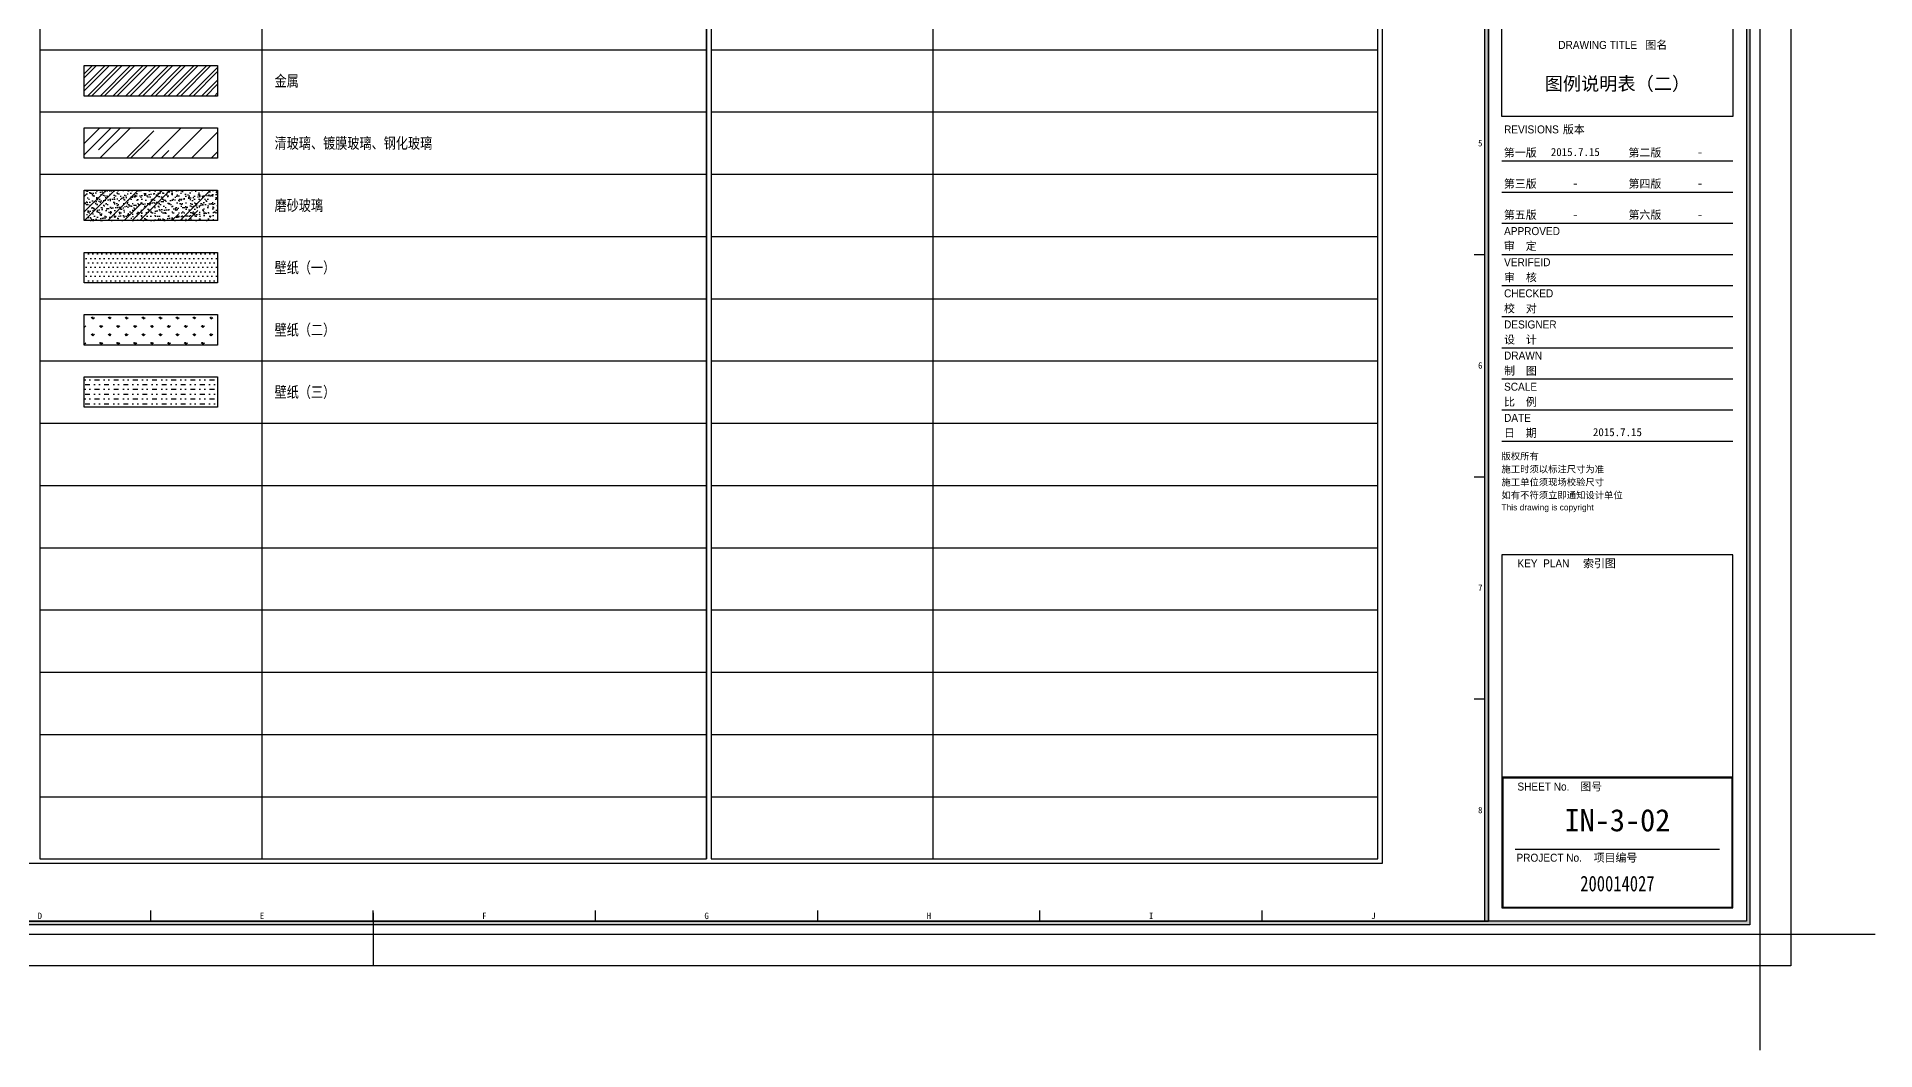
# Paper-space layout '布局1' of a CAD drawing. Header units: millimetres. Extents: x -13 to 1345, y 296 to 754.
# Drawn here: x 931.5 to 1345.1, y 296.1 to 524.1 of the extents above; entities that cross this region are included whole.
import ezdxf
from ezdxf.enums import TextEntityAlignment as Align

# ---------------------------------------------------------------- set-up
doc = ezdxf.new("R2010")
doc.units = ezdxf.units.MM
doc.layers.add('DEFPOINTS(视图框)', color=250, linetype='Continuous', plot=False)
for name, color, linetype in [('E-立面填充', 250, 'Continuous'), ('W-图框', 251, 'Continuous'), ('W-文字', 35, 'Continuous')]:
    doc.layers.add(name, color=color, linetype=linetype)
doc.styles.add('A2图框$0$WMF-Arial0', font='ARIAL.TTF')
doc.styles.add('A2图框$0$WMF-黑体0', font='SIMHEI.TTF')
doc.styles.add('A2图框$0$ZZ', font='SIMHEI.TTF')
doc.styles.add('NAME-1', font='SIMHEI.TTF')
doc.styles.add('WORD-1', font='SIMFANG.TTF', dxfattribs={"width": 0.7, "height": 2.5})
doc.styles.add('WORD-2', font='SIMHEI.TTF', dxfattribs={"height": 2.5})
doc.styles.add('WORD-3', font='SimSun.ttf')
doc.styles.add('黑体', font='SIMHEI.TTF')

# ---------------------------------------------------------------- blocks, each defined once
blk = doc.blocks.new('A2')
at = {"layer": 'DEFPOINTS(视图框)', "color": 1, "ltscale": 0.5}
blk.add_lwpolyline([(26, 0), (0, 0), (0, -26)], dxfattribs=at)
at = {"layer": 'W-图框', "color": 35, "lineweight": 0, "style": 'NAME-1'}
for tag, height, p in [('目录（一）', 3, (-32, 191.44)), ('1:100', 1.8, (-32, 120))]:
    blk.add_attdef(tag, text='', height=height, dxfattribs=at).set_placement(p, align=Align.MIDDLE)
at = {"layer": 'W-图框', "color": 35, "style": 'NAME-1'}
blk.add_attdef('IN-1-01', text='', height=5, dxfattribs=at).set_placement((-32, 25.7), align=Align.MIDDLE)
blk = doc.blocks.new('A2 图框')
at = {"layer": 'W-图框', "ltscale": 0.5}
h = blk.add_hatch(color=161, dxfattribs=at)
h.paths.add_polyline_path([(-562, 403), (-3, 403), (-3, 3), (-562, 3)], flags=16)
h.paths.add_polyline_path([(-562.8, 403.8), (-2.2, 403.8), (-2.2, 2.2), (-562.8, 2.2)])
at = {"layer": 'W-图框', "linetype": 'ByBlock'}
blk.add_hatch(color=161, dxfattribs=at).paths.add_polyline_path([(-61.8, 403), (-61, 403), (-61, 3), (-61.8, 3)])
h = blk.add_hatch(color=161, dxfattribs=at)
h.paths.add_polyline_path([(-57.8, 6.2), (-6.2, 6.2), (-6.2, 35.2), (-57.8, 35.2)], flags=16)
h.paths.add_polyline_path([(-58, 6), (-6, 6), (-6, 35.4), (-58, 35.4)])
at = {"layer": 'W-图框', "linetype": 'ByBlock', "ltscale": 0.01}
for p, q in [((-58, 174), (-6, 174)), ((-58, 167), (-6, 167)), ((-58, 160), (-6, 160)), ((-58, 153), (-6, 153)), ((-58, 146), (-6, 146)), ((-58, 139), (-6, 139)), ((-58, 132), (-6, 132)), ((-58, 125), (-6, 125)), ((-58, 118), (-6, 118)), ((-58, 111), (-6, 111)), ((-55, 19.2), (-9, 19.2))]:
    blk.add_line(p, q, dxfattribs=at)
at = {"layer": 'W-图框', "color": 7}
for p, q in [((-64.2, 153), (-61.8, 153)), ((-64.2, 103), (-61.8, 103)), ((-64.2, 53), (-61.8, 53)), ((-361.9, 3), (-361.9, 5.4)), ((-311.9, 3), (-311.9, 5.4)), ((-311.9, 4.9), (-311.9, -7)), ((-261.9, 3), (-261.9, 5.4)), ((-211.9, 3), (-211.9, 5.4)), ((-161.9, 3), (-161.9, 5.4)), ((-111.9, 3), (-111.9, 5.4))]:
    blk.add_line(p, q, dxfattribs=at)
at = {"layer": 'W-图框', "color": 251, "ltscale": 0.01}
for points in [[(-587, 413), (7, 413), (7, -7), (-587, -7)], [(-580, 406), (0, 406), (0, 0), (-580, 0)]]:
    blk.add_lwpolyline(points, close=True, dxfattribs=at)
at = {"layer": 'W-图框', "color": 161, "ltscale": 0.5}
for points in [[(-562.8, 403.8), (-2.2, 403.8), (-2.2, 2.2), (-562.8, 2.2)], [(-562, 403), (-3, 403), (-3, 3), (-562, 3)]]:
    blk.add_lwpolyline(points, close=True, dxfattribs=at)
at = {"layer": 'W-图框', "color": 161, "linetype": 'ByBlock'}
for points in [[(-562, 403), (-562, 3), (-61, 3), (-61, 403)], [(-61.8, 403), (-61, 403), (-61, 3), (-61.8, 3)], [(-3, 3), (-61, 3), (-61, 403), (-3, 403)], [(-3, 3), (-61, 3), (-61, 403), (-3, 403)], [(-58, 295), (-6, 295), (-6, 184), (-58, 184)], [(-58, 35.4), (-6, 35.4), (-6, 85.4), (-58, 85.4)], [(-58, 6), (-6, 6), (-6, 35.4), (-58, 35.4)], [(-57.8, 6.2), (-6.2, 6.2), (-6.2, 35.2), (-57.8, 35.2)]]:
    blk.add_lwpolyline(points, close=True, dxfattribs=at)
at = {"layer": 'W-图框', "color": 1, "ltscale": 0.01}
blk.add_lwpolyline([(26, 0), (0, 0), (0, -26)], dxfattribs=at)
at = {"layer": 'W-图框', "lineweight": 0, "style": 'A2图框$0$WMF-Arial0', "width": 0.9}
for s, p in [('DRAWING TITLE    ', (-45.3, 199.2)), ('REVISIONS  ', (-57.5, 180.2)), ('APPROVED', (-57.5, 157.33)), ('VERIFEID', (-57.5, 150.33)), ('CHECKED', (-57.5, 143.33)), ('DESIGNER', (-57.5, 136.33)), ('DRAWN', (-57.5, 129.33)), ('SCALE  ', (-57.5, 122.33)), ('DATE  ', (-57.5, 115.33)), ('KEY  PLAN', (-54.5, 82.6)), ('SHEET No.', (-54.5, 32.4)), ('PROJECT No.', (-54.7, 16.4))]:
    blk.add_text(s, height=1.8, dxfattribs=at).set_placement(p)
at = {"layer": 'W-图框', "lineweight": 0}
for s, height, style, p in [('                图名', 1.8, 'A2图框$0$WMF-黑体0', (-45.3, 199.2)), ('            版本', 1.8, '黑体', (-58.96, 180.2)), ('第一版', 1.8, '黑体', (-57.54, 174.98)), ('第二版', 1.8, '黑体', (-29.5, 174.98)), ('第三版', 1.8, '黑体', (-57.54, 167.98)), ('第四版', 1.8, '黑体', (-29.5, 167.98)), ('第五版', 1.8, '黑体', (-57.54, 160.98)), ('第六版', 1.8, '黑体', (-29.5, 160.98)), ('审  定', 1.8, '黑体', (-57.54, 153.98)), ('审  核', 1.8, '黑体', (-57.5, 146.92)), ('校  对', 1.8, '黑体', (-57.5, 139.92)), ('设  计', 1.8, '黑体', (-57.5, 132.92)), ('制  图', 1.8, '黑体', (-57.5, 125.92)), ('比  例', 1.8, '黑体', (-57.5, 118.92)), ('日  期', 1.8, '黑体', (-57.5, 111.92)), ('版权所有', 1.499, 'A2图框$0$WMF-黑体0', (-58.08, 106.85)), ('施工时须以标注尺寸为准', 1.4986, 'A2图框$0$WMF-黑体0', (-58.08, 103.93)), ('施工单位须现场校验尺寸', 1.4986, 'A2图框$0$WMF-黑体0', (-58.08, 101.01)), ('如有不符须立即通知设计单位', 1.4986, 'A2图框$0$WMF-黑体0', (-58.08, 98.09)), ('This drawing is copyright', 1.3487, 'A2图框$0$WMF-Arial0', (-58.08, 95.42)), ('           索引图', 1.8, 'A2图框$0$WMF-黑体0', (-53.2, 82.6)), ('           图号', 1.8, 'A2图框$0$WMF-黑体0', (-53.82, 32.4)), ('              项目编号', 1.8, 'A2图框$0$WMF-黑体0', (-54.49, 16.4))]:
    blk.add_text(s, height=height, dxfattribs=dict(at, style=style)).set_placement(p)
at = {"layer": 'W-图框', "lineweight": 0, "ltscale": 150, "style": 'A2图框$0$ZZ'}
for s, p in [('5', (-62.86, 178)), ('6', (-62.86, 128)), ('7', (-62.86, 78)), ('8', (-62.86, 28)), ('D', (-386.9, 4.22)), ('E', (-336.9, 4.22)), ('F', (-286.9, 4.22)), ('G', (-236.9, 4.22)), ('H', (-186.9, 4.22)), ('I', (-136.9, 4.22)), ('J', (-86.9, 4.22))]:
    blk.add_text(s, height=1.45, dxfattribs=at).set_placement(p, align=Align.MIDDLE)
at = {"layer": 'W-图框', "color": 35, "lineweight": 0, "style": 'WORD-3', "width": 0.65}
blk.add_attdef('建设单位', text='', height=3, dxfattribs=at).set_placement((-32, 300.49), align=Align.MIDDLE)
at = {"layer": 'W-图框', "color": 35, "ltscale": 1000, "style": 'WORD-2'}
for tag, height, width, p in [('项目名称英文翻译', 3.5, 0.8, (-21.14, 246.28)), ('项目名称', 7, 0.7, (-41.38, 246.28)), ('项目名称', 7, 0.7, (-30.73, 246.28))]:
    blk.add_attdef(tag, text='', height=height, rotation=90, dxfattribs=dict(at, width=width)).set_placement(p, align=Align.MIDDLE)
at = {"layer": 'W-图框', "color": 35, "lineweight": 0, "style": 'WORD-2'}
for tag, p in [('2013.01.01', (-41.46, 176)), ('2013.03.01', (-13.42, 176)), ('2013.05.01', (-41.46, 169)), ('2013.06.01', (-13.42, 169)), ('2013.08.01', (-41.46, 162)), ('2013.09.01', (-13.42, 162)), ('2013.09.01', (-32, 113))]:
    blk.add_attdef(tag, text='', height=1.8, dxfattribs=at).set_placement(p, align=Align.MIDDLE)
at = {"layer": 'W-图框', "color": 35, "ltscale": 1000, "style": 'WORD-2', "width": 0.78}
blk.add_attdef('FS2011000', text='', height=3.5, dxfattribs=at).set_placement((-32, 11.45), align=Align.MIDDLE)

psp = doc.layouts.new('布局1')

# ---------------------------------------------------------------- hatches: boundary and pattern name
at = {"layer": 'E-立面填充', "ltscale": 1000}
h = psp.add_hatch(dxfattribs=at)
h.set_pattern_fill('ANSI32', color=250, scale=0.212091, style=0)
h.set_pattern_definition([(45, (-4160.2736, 261.4974), (-1.42847135, 1.42847135), []), (45, (-4159.3213, 261.4974), (-1.42847135, 1.42847135), [])])
h.paths.add_polyline_path([(942.22, 517.59), (972.22, 517.59), (972.22, 510.74), (942.22, 510.74)])
h = psp.add_hatch(dxfattribs=at)
h.set_pattern_fill('AR-RROOF', color=250, scale=0.2856, angle=45, style=0)
h.set_pattern_definition([(45, (647.003, 58.6764), (6.15543, 16.41447), [108.8136, -14.5085, 36.2712, -7.2542]), (45, (651.26, 68.063), (-11.95179, 1.69274), [21.7627, -2.3939, 43.52544, -5.4407]), (45, (645.2074, 65.601), (23.236736, 30.110296), [58.03392, -10.15594, 29.01696, -7.25424])])
h.paths.add_polyline_path([(942.22, 496.74), (972.22, 496.74), (972.22, 503.59), (942.22, 503.59)])
at = {"layer": 'E-立面填充'}
h = psp.add_hatch(dxfattribs=at)
h.set_pattern_fill('AR-RROOF', color=256, scale=0.3, angle=45, style=0)
h.set_pattern_definition([(45, (942.217, 482.7365), (6.4658, 17.242), [114.3, -15.24, 38.1, -7.62]), (45, (946.689, 492.597), (-12.5544, 1.778), [22.86, -2.5146, 45.72, -5.715]), (45, (940.331, 490.0105), (24.4083, 31.6285), [60.96, -10.668, 30.48, -7.62])])
h.paths.add_polyline_path([(942.22, 489.59), (972.22, 489.59), (972.22, 482.74), (942.22, 482.74)])
h = psp.add_hatch(dxfattribs=at)
h.set_pattern_fill('AR-SAND', color=256, scale=0.03, style=0)
h.set_pattern_definition([(37.5, (942.2171, 482.7365), (-0.048, 1.46824), [0, -1.15824, 0, -1.2954, 0, -1.23825]), (7.5, (942.217, 482.7365), (1.34857, 2.15048), [0, -0.62484, 0, -1.04394, 0, -0.40005]), (327.5, (941.2798, 482.7365), (2.372977, 0.00431), [0, -0.381, 0, -1.3716, 0, -1.7907]), (317.5, (941.2798, 482.7365), (2.29067, 0.66879), [0, -0.1905, 0, -0.89916, 0, -1.0287])])
h.paths.add_polyline_path([(942.22, 489.59), (972.22, 489.59), (972.22, 482.74), (942.22, 482.74)])
at = {"layer": 'E-立面填充', "ltscale": 1000}
h = psp.add_hatch(dxfattribs=at)
h.set_pattern_fill('DOTS', color=250, scale=0.636272, style=0)
h.set_pattern_definition([(0, (-4160.2736, 284.3471), (0.50504089, 1.01008178), [0, -1.01008178])])
h.paths.add_polyline_path([(942.22, 475.59), (972.22, 475.59), (972.22, 468.74), (942.22, 468.74)])
h = psp.add_hatch(dxfattribs=at)
h.set_pattern_fill('GRASS', color=250, scale=0.106045, style=0)
h.set_pattern_definition([(90, (-4160.2736, 277.7727), (-1.9046272, 1.9046272), [0.5050409, -3.3042134]), (45, (-4160.2736, 277.7727), (-1.9046285, 1.9046285), [0.5050409, -2.1885105]), (135, (-4160.2736, 277.7727), (-1.9046285, -1.9046285), [0.5050409, -2.1885105])])
h.paths.add_polyline_path([(942.22, 461.59), (972.22, 461.59), (972.22, 454.74), (942.22, 454.74)])
h = psp.add_hatch(dxfattribs=at)
h.set_pattern_fill('MUDST', color=250, scale=0.169673, style=0)
h.set_pattern_definition([(0, (-4160.2736, 275.6329), (2.15484112, 1.07742056), [1.07742056, -1.07742056, 0, -1.07742056, 0, -1.07742056])])
h.paths.add_polyline_path([(942.22, 447.59), (972.22, 447.59), (972.22, 440.74), (942.22, 440.74)])

# ---------------------------------------------------------------- linework, layer by layer
at = {"layer": 'E-立面填充', "color": 142, "ltscale": 1000}
for points in [[(942.22, 517.59), (972.22, 517.59), (972.22, 510.74), (942.22, 510.74)], [(942.22, 503.59), (972.22, 503.59), (972.22, 496.74), (942.22, 496.74)], [(942.22, 489.59), (972.22, 489.59), (972.22, 482.74), (942.22, 482.74)], [(942.22, 475.59), (972.22, 475.59), (972.22, 468.74), (942.22, 468.74)], [(942.22, 461.59), (972.22, 461.59), (972.22, 454.74), (942.22, 454.74)], [(942.22, 447.59), (972.22, 447.59), (972.22, 440.74), (942.22, 440.74)]]:
    psp.add_lwpolyline(points, close=True, dxfattribs=at)
at = {"layer": 'W-图框', "color": 146}
psp.add_line((1082.22, 687.16), (1082.22, 339.16), dxfattribs=at)
at = {"layer": 'W-图框', "color": 146, "linetype": 'ByBlock'}
for p, q in [((982.22, 339.16), (982.22, 661.16)), ((1133.22, 339.16), (1133.22, 661.16))]:
    psp.add_line(p, q, dxfattribs=at)
at = {"layer": 'W-图框', "color": 251, "linetype": 'ByBlock'}
for p, q in [((932.22, 521.16), (1082.22, 521.16)), ((1083.22, 521.16), (1233.22, 521.16)), ((932.22, 507.16), (1082.22, 507.16)), ((1083.22, 507.16), (1233.22, 507.16)), ((932.22, 493.16), (1082.22, 493.16)), ((1083.22, 493.16), (1233.22, 493.16)), ((932.22, 479.16), (1082.22, 479.16)), ((1083.22, 479.16), (1233.22, 479.16)), ((932.22, 465.16), (1082.22, 465.16)), ((1083.22, 465.16), (1233.22, 465.16)), ((932.22, 451.16), (1082.22, 451.16)), ((1083.22, 451.16), (1233.22, 451.16)), ((932.22, 437.16), (1082.22, 437.16)), ((1083.22, 437.16), (1233.22, 437.16)), ((932.22, 423.16), (1082.22, 423.16)), ((1083.22, 423.16), (1233.22, 423.16)), ((932.22, 409.16), (1082.22, 409.16)), ((1083.22, 409.16), (1233.22, 409.16)), ((932.22, 395.16), (1082.22, 395.16)), ((1083.22, 395.16), (1233.22, 395.16)), ((932.22, 381.16), (1082.22, 381.16)), ((1083.22, 381.16), (1233.22, 381.16)), ((932.22, 367.16), (1082.22, 367.16)), ((1083.22, 367.16), (1233.22, 367.16)), ((932.22, 353.16), (1082.22, 353.16)), ((1083.22, 353.16), (1233.22, 353.16))]:
    psp.add_line(p, q, dxfattribs=at)
at = {"layer": 'W-图框', "color": 44, "ltscale": 20}
psp.add_lwpolyline([(780.22, 688.16), (1234.22, 688.16), (1234.22, 338.16), (780.22, 338.16)], close=True, dxfattribs=at)
at = {"layer": 'W-图框', "color": 146}
for points in [[(1082.22, 687.16), (932.22, 687.16), (932.22, 339.16), (1082.22, 339.16)], [(1233.22, 687.16), (1083.22, 687.16), (1083.22, 339.16), (1233.22, 339.16)]]:
    psp.add_lwpolyline(points, close=True, dxfattribs=at)

# ---------------------------------------------------------------- block references
at = {"layer": 'W-图框'}
ref = psp.add_blockref('A2 图框', (1319.12, 322.14), dxfattribs=at)
ref.add_attrib('2013.01.01', '2015.7.15', dxfattribs={"color": 35, "lineweight": 0, "height": 1.8, "style": 'WORD-2'}).set_placement((1277.65, 498.14), align=Align.MIDDLE)
ref.add_attrib('2013.03.01', '-', dxfattribs={"color": 35, "lineweight": 0, "height": 1.8, "style": 'WORD-2'}).set_placement((1305.69, 498.14), align=Align.MIDDLE)
ref.add_attrib('2013.05.01', '-', dxfattribs={"color": 35, "lineweight": 0, "height": 1.8, "style": 'WORD-2'}).set_placement((1277.65, 491.14), align=Align.MIDDLE)
ref.add_attrib('2013.06.01', '-', dxfattribs={"color": 35, "lineweight": 0, "height": 1.8, "style": 'WORD-2'}).set_placement((1305.69, 491.14), align=Align.MIDDLE)
ref.add_attrib('2013.08.01', '-', dxfattribs={"color": 35, "lineweight": 0, "height": 1.8, "style": 'WORD-2'}).set_placement((1277.65, 484.14), align=Align.MIDDLE)
ref.add_attrib('2013.09.01', '-', dxfattribs={"color": 35, "lineweight": 0, "height": 1.8, "style": 'WORD-2'}).set_placement((1305.69, 484.14), align=Align.MIDDLE)
ref.add_attrib('2013.09.01', '2015.7.15', dxfattribs={"color": 35, "lineweight": 0, "height": 1.8, "style": 'WORD-2'}).set_placement((1287.12, 435.14), align=Align.MIDDLE)
ref.add_attrib('FS2011000', '200014027', dxfattribs={"color": 35, "ltscale": 1000, "height": 3.5, "style": 'WORD-2', "width": 0.78}).set_placement((1287.12, 333.6), align=Align.MIDDLE)
ref = psp.add_blockref('A2', (1319.12, 322.14), dxfattribs=at)
ref.add_attrib('目录（一）', '图例说明表（二）', dxfattribs={"color": 35, "lineweight": 0, "height": 3, "style": 'NAME-1'}).set_placement((1287.12, 513.58), align=Align.MIDDLE)
ref.add_attrib('IN-1-01', 'IN-3-02', dxfattribs={"color": 35, "height": 5, "style": 'NAME-1'}).set_placement((1287.12, 347.84), align=Align.MIDDLE)

# ---------------------------------------------------------------- texts
at = {"layer": 'W-文字', "color": 35, "linetype": 'ByBlock', "lineweight": 0, "ltscale": 0.01, "style": 'WORD-1', "width": 0.8}
for s, p in [('金属', (985.03, 514.16)), ('清玻璃、镀膜玻璃、钢化玻璃', (985.03, 500.16)), ('磨砂玻璃', (985.03, 486.16)), ('壁纸（一）', (985.03, 472.16)), ('壁纸（二）', (985.03, 458.16)), ('壁纸（三）', (985.03, 444.16))]:
    psp.add_text(s, height=2.5, dxfattribs=at).set_placement(p, align=Align.MIDDLE_LEFT)

doc.saveas('drawing.dxf')
